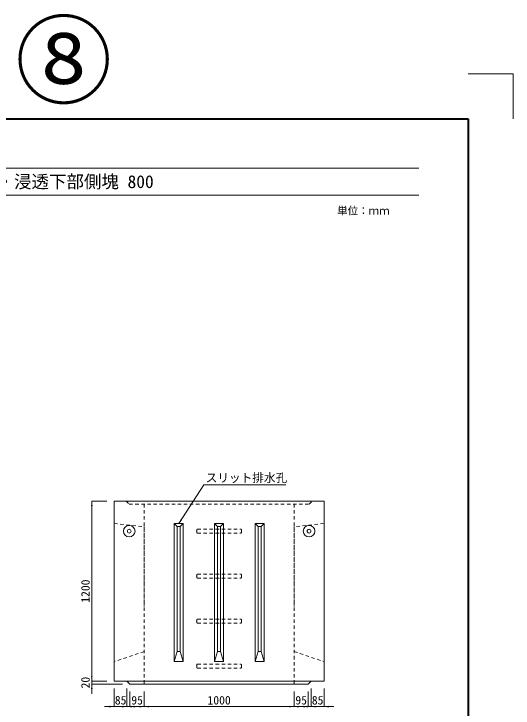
# Model space of a CAD drawing. Units: millimetres at full size, sheet at 1:30. Extents: x 19038 to 49388, y -43687 to -27642.
# Drawn here: x 39256 to 42588, y -39007 to -34378 of the extents above; entities that cross this region are included whole.
import ezdxf
from ezdxf.enums import TextEntityAlignment as Align

# ---------------------------------------------------------------- set-up
doc = ezdxf.new("R2010")
doc.units = ezdxf.units.MM
doc.header["$LTSCALE"] = 30
doc.linetypes.add('USER1', pattern=[1.35, 0.75, -0.6])
for name, color, linetype, lineweight in [('0_2', 7, 'Continuous', 9), ('Defpoints_3', 7, 'Continuous', 13), ('インサート', 3, 'USER1', 5), ('図枠', 7, 'Continuous', 5), ('寸法線', 7, 'Continuous', 9), ('本体', 2, 'Continuous', 13)]:
    doc.layers.add(name, color=color, linetype=linetype, lineweight=lineweight)
doc.layers.add('補助線', color=1, linetype='Continuous')
doc.styles.add('ＭＳ ゴシック', font='')
doc.styles.get('ＭＳ ゴシック').set_extended_font_data('MS Gothic')

# ---------------------------------------------------------------- blocks, each defined once
blk = doc.blocks.new('filled_arrow')
at = {"color": 0, "linetype": 'Continuous', "lineweight": -2}
blk.add_solid([(7.5, 1.25), (0, 0), (7.5, -1.25)], dxfattribs=at)

msp = doc.modelspace()

# ---------------------------------------------------------------- linework, layer by layer
at = {"layer": '0_2', "linetype": 'USER1'}
for p, q in [((39925.7, -37776.71), (40124.7, -37796.74)), ((40124.7, -37796.74), (40124.7, -38329.93)), ((40480.95, -37813.21), (40770.45, -37813.21)), ((41325.7, -37776.71), (41126.7, -37796.74)), ((41126.7, -37796.74), (41126.7, -38329.71)), ((40480.95, -37840.21), (40770.45, -37840.21)), ((40480.95, -38113.21), (40770.45, -38113.21)), ((40480.95, -38140.21), (40770.45, -38140.21)), ((40480.95, -38413.21), (40770.45, -38413.21)), ((40480.95, -38440.21), (40770.45, -38440.21)), ((40124.7, -38629.93), (39925.7, -38696.71)), ((41126.7, -38629.71), (41325.7, -38696.71)), ((40480.95, -38713.21), (40770.45, -38713.21)), ((40480.95, -38740.21), (40770.45, -38740.21))]:
    msp.add_line(p, q, dxfattribs=at)
at = {"layer": '0_2'}
for p, q in [((40325.7, -37776.71), (40385.7, -37776.71)), ((40325.7, -38696.71), (40325.7, -37776.71)), ((40345.7, -37796.74), (40365.7, -37796.74)), ((40385.7, -37776.71), (40385.7, -38696.71)), ((40595.7, -37776.71), (40655.7, -37776.71)), ((40595.7, -38696.71), (40595.7, -37776.71)), ((40615.7, -37796.74), (40635.7, -37796.74)), ((40655.7, -37776.71), (40655.7, -38696.71)), ((40865.7, -37776.71), (40925.7, -37776.71)), ((40865.7, -38696.71), (40865.7, -37776.71)), ((40885.7, -37796.74), (40905.7, -37796.74)), ((40925.7, -37776.71), (40925.7, -38696.71)), ((40325.7, -38696.71), (40345.7, -38629.71)), ((40365.7, -38629.71), (40345.7, -38629.71)), ((40365.7, -38629.71), (40385.7, -38696.71)), ((40595.7, -38696.71), (40615.7, -38629.71)), ((40635.7, -38629.71), (40615.7, -38629.71)), ((40635.7, -38629.71), (40655.7, -38696.71)), ((40865.7, -38696.71), (40885.7, -38629.71)), ((40905.7, -38629.71), (40885.7, -38629.71)), ((40905.7, -38629.71), (40925.7, -38696.71)), ((40385.7, -38696.71), (40325.7, -38696.71)), ((40655.7, -38696.71), (40595.7, -38696.71)), ((40925.7, -38696.71), (40865.7, -38696.71))]:
    msp.add_line(p, q, dxfattribs=at)
for points in [[(40325.7, -37776.71), (40345.7, -37796.74), (40345.7, -38629.71)], [(40365.7, -38629.71), (40365.7, -37796.74), (40385.7, -37776.71)], [(40595.7, -37776.71), (40615.7, -37796.74), (40615.7, -38629.71)], [(40635.7, -38629.71), (40635.7, -37796.74), (40655.7, -37776.71)], [(40865.7, -37776.71), (40885.7, -37796.74), (40885.7, -38629.71)], [(40905.7, -38629.71), (40905.7, -37796.74), (40925.7, -37776.71)]]:
    msp.add_lwpolyline(points, dxfattribs=at)
at = {"layer": '0_2', "linetype": 'USER1'}
for centre, radius, start, end in [((40508.7, -37826.71), 33, 160.18507, 199.81493), ((40480.95, -37816.71), 3.5, 90, 160.18507), ((40770.45, -37816.71), 3.5, 19.81493, 90), ((40742.7, -37826.71), 33, 340.18507, 19.81493), ((40480.95, -37836.71), 3.5, 199.81493, 270), ((40770.45, -37836.71), 3.5, 270, 340.18507), ((40508.7, -38126.71), 33, 160.18507, 199.81493), ((40480.95, -38116.71), 3.5, 90, 160.18507), ((40480.95, -38136.71), 3.5, 199.81493, 270), ((40770.45, -38116.71), 3.5, 19.81493, 90), ((40770.45, -38136.71), 3.5, 270, 340.18507), ((40742.7, -38126.71), 33, 340.18507, 19.81493), ((40508.7, -38426.71), 33, 160.18507, 199.81493), ((40480.95, -38416.71), 3.5, 90, 160.18507), ((40770.45, -38416.71), 3.5, 19.81493, 90), ((40742.7, -38426.71), 33, 340.18507, 19.81493), ((40480.95, -38436.71), 3.5, 199.81493, 270), ((40770.45, -38436.71), 3.5, 270, 340.18507), ((40508.7, -38726.71), 33, 160.18507, 199.81493), ((40480.95, -38716.71), 3.5, 90, 160.18507), ((40480.95, -38736.71), 3.5, 199.81493, 270), ((40770.45, -38736.71), 3.5, 270, 340.18507), ((40742.7, -38726.71), 33, 340.18507, 19.81493)]:
    msp.add_arc(centre, radius, start, end, dxfattribs=at)
at = {"layer": 'Defpoints_3'}
for p, q in [((42287.99, -34776.71), (42587.99, -34776.71)), ((42587.99, -34776.71), (42587.99, -35076.71))]:
    msp.add_line(p, q, dxfattribs=at)
at = {"layer": 'インサート', "linetype": 'Continuous', "lineweight": 9}
for centre, radius in [((40025.7, -37826.71), 38.5), ((40025.7, -37826.71), 12.5), ((41225.7, -37826.71), 38.5), ((41225.7, -37826.71), 12.5)]:
    msp.add_circle(centre, radius, dxfattribs=at)
at = {"layer": '図枠', "lineweight": 40}
for p, q in [((36887.99, -35076.71), (42287.99, -35076.71)), ((42287.99, -35076.71), (42287.99, -43386.71))]:
    msp.add_line(p, q, dxfattribs=at)
at = {"layer": '図枠', "lineweight": 13}
for p, q in [((37217.99, -35406.71), (41957.99, -35406.71)), ((37217.99, -35586.71), (41957.99, -35586.71))]:
    msp.add_line(p, q, dxfattribs=at)
at = {"layer": '寸法線'}
for p, q in [((39775.7, -38826.71), (39775.7, -37626.71)), ((39875.7, -37626.71), (39775.7, -37626.71)), ((39775.7, -38911.71), (39775.7, -38761.71)), ((39875.7, -38826.71), (39775.7, -38826.71)), ((39875.7, -38826.71), (39775.7, -38826.71)), ((39980.7, -38846.71), (39775.7, -38846.71)), ((39925.7, -38876.71), (39925.7, -38996.71)), ((40010.7, -38876.71), (40010.7, -38996.71)), ((40010.7, -38876.71), (40010.7, -38996.71)), ((41240.7, -38876.71), (41240.7, -38996.71)), ((41240.7, -38876.71), (41240.7, -38996.71)), ((41325.7, -38876.71), (41325.7, -38996.71)), ((40030.7, -38896.71), (40030.7, -38996.71)), ((40030.7, -38896.71), (40030.7, -38996.71)), ((40125.7, -38896.71), (40125.7, -38996.71)), ((40125.7, -38896.71), (40125.7, -38996.71)), ((41125.7, -38896.71), (41125.7, -38996.71)), ((41125.7, -38896.71), (41125.7, -38996.71)), ((41220.7, -38896.71), (41220.7, -38996.71)), ((41220.7, -38896.71), (41220.7, -38996.71)), ((39860.7, -38996.71), (40075.7, -38996.71)), ((39945.7, -38996.71), (40095.7, -38996.71)), ((40030.7, -38996.71), (40125.7, -38996.71)), ((40125.7, -38996.71), (41125.7, -38996.71)), ((41125.7, -38996.71), (41220.7, -38996.71)), ((41155.7, -38996.71), (41305.7, -38996.71)), ((41175.7, -38996.71), (41390.7, -38996.71))]:
    msp.add_line(p, q, dxfattribs=at)
msp.add_lwpolyline([(40355.7, -37776.71), (40523.47, -37518.05), (41071.41, -37518.05)], dxfattribs=at)
at = {"layer": '本体'}
for p, q in [((39925.7, -37626.71), (39925.7, -38826.71)), ((39925.7, -37626.71), (41325.7, -37626.71)), ((41325.7, -37626.71), (41325.7, -38826.71)), ((39925.7, -38826.71), (40010.7, -38826.71)), ((40010.7, -38826.71), (40030.7, -38846.71)), ((40010.7, -38826.71), (41240.7, -38826.71)), ((41220.7, -38846.71), (41240.7, -38826.71)), ((41240.7, -38826.71), (41325.7, -38826.71)), ((40030.7, -38846.71), (41220.7, -38846.71))]:
    msp.add_line(p, q, dxfattribs=at)
at = {"layer": '本体', "linetype": 'USER1', "lineweight": 9}
for p, q in [((40005.7, -37626.71), (40025.7, -37646.71)), ((41225.7, -37646.71), (41245.7, -37626.71)), ((40025.7, -37646.71), (41225.7, -37646.71)), ((40125.7, -37646.71), (40125.7, -38846.71)), ((41125.7, -37646.71), (41125.7, -38846.71))]:
    msp.add_line(p, q, dxfattribs=at)

# ---------------------------------------------------------------- block references
at = {"layer": '寸法線', "xscale": 4.33, "yscale": 4.33}
for p, rotation in [((39775.7, -37626.71), 270), ((40355.7, -37776.71), 57), ((39775.7, -38826.71), 90), ((39775.7, -38826.71), 90), ((39775.7, -38846.71), 270), ((39925.7, -38996.71), 180), ((40010.7, -38996.71), 180), ((40125.7, -38996.71), 180), ((41125.7, -38996.71), 180), ((41220.7, -38996.71), 180), ((41220.7, -38996.71), 180), ((41240.7, -38996.71), 180)]:
    msp.add_blockref('filled_arrow', p, dxfattribs=dict(at, rotation=rotation))
for p in [(40010.7, -38996.71), (40030.7, -38996.71), (40030.7, -38996.71), (40125.7, -38996.71), (41125.7, -38996.71), (41240.7, -38996.71), (41325.7, -38996.71)]:
    msp.add_blockref('filled_arrow', p, dxfattribs=at)

# ---------------------------------------------------------------- texts
at = {"layer": '図枠', "style": 'ＭＳ ゴシック'}
msp.add_text('\u3000ＴＹＳ大型浸透桝 1000\u3000浸透側塊・浸透下部側塊 800', height=85.45, dxfattribs=at).set_placement((37217.99, -35496.71), align=Align.MIDDLE_LEFT)
msp.add_text('単位：ｍｍ', height=51.27, dxfattribs=at).set_placement((41588.59, -35690.71), align=Align.MIDDLE_CENTER)
at = {"layer": '寸法線', "style": 'ＭＳ ゴシック'}
msp.add_text('スリット排水孔', height=56.96, dxfattribs=at).set_placement((40535.97, -37443.31), align=Align.TOP_LEFT)
for s, p in [('1200', (39733.2, -38226.71)), ('20', (39733.2, -38836.71))]:
    msp.add_text(s, height=56.96, rotation=90, dxfattribs=at).set_placement(p, align=Align.MIDDLE_CENTER)
for s, p in [('85', (39968.2, -38954.21)), ('95', (40078.2, -38954.21)), ('1000', (40625.7, -38954.21)), ('95', (41173.2, -38954.21)), ('85', (41283.2, -38954.21))]:
    msp.add_text(s, height=56.96, dxfattribs=at).set_placement(p, align=Align.MIDDLE_CENTER)
at = {"layer": '補助線', "style": 'ＭＳ ゴシック'}
msp.add_text('⑧', height=474.7, dxfattribs=at).set_placement((39587.99, -35068.22), align=Align.BOTTOM_CENTER)

doc.saveas('drawing.dxf')
